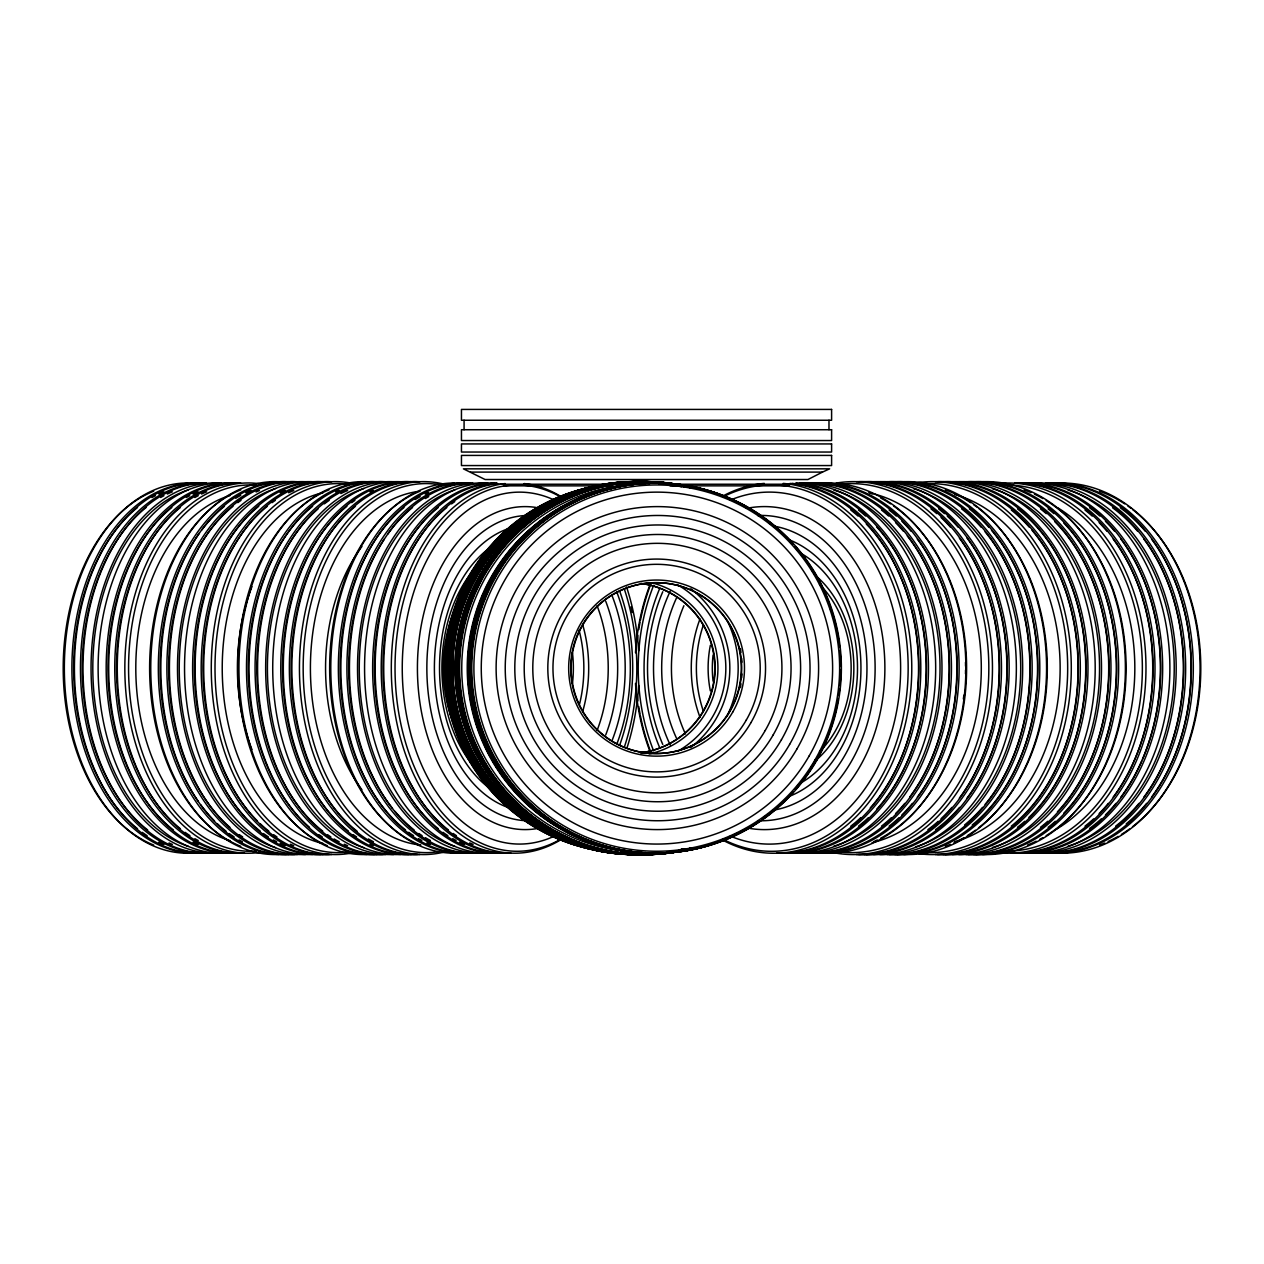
<?xml version="1.0" encoding="UTF-8"?>
<svg xmlns="http://www.w3.org/2000/svg" width="1264" height="1264" viewBox="0 0 1264 1264"><rect width="100%" height="100%" fill="white"/><g stroke="black" fill="none" stroke-linecap="round" stroke-linejoin="round"><path stroke-width="1.5" d="M822.453 472.104L807.965 479.514L485.092 479.514L463.398 468.833L829.658 468.833L822.453 472.104L470.603 472.104M493.955 484.238L620.956 484.238M658.986 484.238L799.101 484.238M503.467 485.85L611.349 485.85M669.999 485.85L789.589 485.85M828.979 420.248L828.979 429.728M464.078 420.248L464.078 429.728M690.855 848.207A186.472 186.171 -90 0 1 457.331 685.673A186.472 186.171 -90 0 1 656.253 482.137M660.156 482.469A186.472 186.171 -90 0 1 666.002 483.101M669.888 483.638A186.472 186.171 -90 0 1 685.23 486.577M691.455 848.207A186.472 186.171 -90 0 1 457.094 668.103A186.472 186.171 -90 0 1 691.455 487.999M667.755 852.837A186.472 186.171 -90 0 1 456.399 673.981A186.472 186.171 -90 0 1 656.063 482.137M659.966 482.469A186.472 186.171 -90 0 1 665.812 483.101M669.699 483.638A186.472 186.171 -90 0 1 685.041 486.577M690.665 848.207A186.472 186.171 -90 0 1 671.626 852.268M657.564 853.911A186.472 186.171 -90 0 1 455.941 673.949A186.472 186.171 -90 0 1 645.888 481.679M649.775 481.805A186.472 186.171 -90 0 1 655.621 482.137M659.508 482.469A186.472 186.171 -90 0 1 665.354 483.101M669.241 483.638A186.472 186.171 -90 0 1 675.039 484.586M678.879 485.329A186.472 186.171 -90 0 1 684.582 486.577M686.478 849.171A186.472 186.171 -90 0 1 671.184 852.268M667.297 852.837A186.472 186.171 -90 0 1 661.467 853.548M657.375 853.911A186.472 186.171 -90 0 1 455.751 673.949A186.472 186.171 -90 0 1 645.699 481.679M649.585 481.805A186.472 186.171 -90 0 1 655.431 482.137M659.318 482.469A186.472 186.171 -90 0 1 665.164 483.101M669.051 483.638A186.472 186.171 -90 0 1 674.85 484.586M678.689 485.329A186.472 186.171 -90 0 1 684.393 486.577M686.289 849.171A186.472 186.171 -90 0 1 670.994 852.268M667.108 852.837A186.472 186.171 -90 0 1 661.277 853.548M647.073 854.48A186.472 186.171 -90 0 1 455.103 669.067A186.472 186.171 -90 0 1 645.146 481.679M649.017 481.805A186.472 186.171 -90 0 1 654.863 482.137M658.765 482.469A186.472 186.171 -90 0 1 664.595 483.101M670.426 483.938A186.472 186.171 -90 0 1 674.281 484.586M678.12 485.329A186.472 186.171 -90 0 1 683.824 486.577M685.72 849.171A186.472 186.171 -90 0 1 680.032 850.482M676.208 851.257A186.472 186.171 -90 0 1 670.426 852.268M666.555 852.837A186.472 186.171 -90 0 1 660.709 853.548M656.806 853.911A186.472 186.171 -90 0 1 650.96 854.322M693.983 848.207A186.472 186.171 -90 0 1 459.638 668.103A186.472 186.171 -90 0 1 693.983 487.999M693.43 848.207A186.472 186.171 -90 0 1 459.069 668.103A186.472 186.171 -90 0 1 693.43 487.999M693.241 848.207A186.472 186.171 -90 0 1 458.879 668.103A186.472 186.171 -90 0 1 693.241 487.999M692.783 848.207A186.472 186.171 -90 0 1 458.421 668.103A186.472 186.171 -90 0 1 692.783 487.999M692.593 848.207A186.472 186.171 -90 0 1 458.232 668.103A186.472 186.171 -90 0 1 692.593 487.999M691.993 848.207A186.472 186.171 -90 0 1 457.631 668.103A186.472 186.171 -90 0 1 691.993 487.999M645.983 852.615A184.512 184.228 -90 0 1 461.771 666.191A184.512 184.228 -90 0 1 649.807 483.622M642.46 583.668A85.431 85.288 -90 0 1 640.611 752.807M640.974 583.399A85.431 85.288 -90 0 1 640.974 752.807M652.793 583.052A88.053 87.911 -90 0 1 649.096 754.055M677.931 585.027A95.922 95.78 -90 0 1 677.931 751.179M690.776 588.771A99.998 99.84 -90 0 1 690.776 747.435M727.195 620.498A108.546 108.372 -90 0 1 727.195 715.708M740.356 648.527A112.559 112.385 -90 0 1 740.973 652.429M741.636 658.323A112.559 112.385 -90 0 1 741.921 662.241M741.921 673.965A112.559 112.385 -90 0 1 741.636 677.883M740.973 683.777A112.559 112.385 -90 0 1 740.356 687.679M626.043 853.153A185.129 184.844 -90 0 0 629.899 853.232A185.129 184.844 -90 0 1 624.084 853.153M620.261 852.868A185.129 184.844 -90 0 1 616.39 852.584M610.575 852.015A185.129 184.844 -90 0 1 606.72 851.525M600.953 850.64A185.129 184.844 -90 0 1 597.129 849.945M591.441 848.76A185.129 184.844 -90 0 1 583.968 489.279M599.041 485.897A185.129 184.844 -90 0 1 602.865 485.25M627.971 483.006A185.129 184.844 -90 0 1 631.81 482.974M629.361 853.232A185.129 184.844 -90 0 1 625.522 853.153M619.723 852.868A185.129 184.844 -90 0 1 615.852 852.584M610.054 852.015A185.129 184.844 -90 0 1 606.199 851.525M600.416 850.64A185.129 184.844 -90 0 1 596.592 849.945M590.904 848.76A185.129 184.844 -90 0 1 583.447 489.279M589.024 487.872A185.129 184.844 -90 0 1 592.8 487.019M598.504 485.897A185.129 184.844 -90 0 1 602.343 485.25M617.796 483.464A185.129 184.844 -90 0 1 621.667 483.211M627.45 483.006A185.129 184.844 -90 0 1 631.289 482.974M624.922 853.153A185.129 184.844 -90 0 0 630.673 853.232A185.129 184.844 -90 0 1 626.849 853.153M619.123 852.868A185.129 184.844 -90 0 1 615.252 852.584M611.381 852.22A185.129 184.844 -90 0 1 605.582 851.525M601.743 850.956A185.129 184.844 -90 0 1 595.992 849.945M590.304 848.76A185.129 184.844 -90 0 1 592.2 487.019A185.129 184.844 -90 0 0 590.114 848.76M597.904 485.897A185.129 184.844 -90 0 1 601.743 485.25M607.51 484.428A185.129 184.844 -90 0 1 611.381 483.986M617.195 483.464A185.129 184.844 -90 0 1 621.051 483.211M626.849 483.006A185.129 184.844 -90 0 1 630.673 482.974M624.732 853.153A185.129 184.844 -90 0 0 630.483 853.232A185.129 184.844 -90 0 1 626.66 853.153M620.877 852.979A185.129 184.844 -90 0 1 615.062 852.584M611.191 852.22A185.129 184.844 -90 0 1 605.393 851.525M601.553 850.956A185.129 184.844 -90 0 1 595.802 849.945M597.714 485.897A185.129 184.844 -90 0 1 601.553 485.25M607.336 484.428A185.129 184.844 -90 0 1 611.191 483.986M617.006 483.464A185.129 184.844 -90 0 1 620.877 483.211M626.66 483.006A185.129 184.844 -90 0 1 630.483 482.974M630.041 853.232A185.129 184.844 -90 0 1 624.274 853.153M620.419 852.979A185.129 184.844 -90 0 1 614.62 852.584M610.749 852.22A185.129 184.844 -90 0 1 604.95 851.525M601.095 850.956A185.129 184.844 -90 0 1 595.36 849.945M591.552 849.187A185.129 184.844 -90 0 1 591.552 487.019M597.256 485.897A185.129 184.844 -90 0 1 603.023 484.949M606.878 484.428A185.129 184.844 -90 0 1 610.749 483.986M616.548 483.464A185.129 184.844 -90 0 1 620.419 483.211M626.201 483.006A185.129 184.844 -90 0 1 630.041 482.974M620.229 852.979A185.129 184.844 -90 0 1 614.43 852.584M610.559 852.22A185.129 184.844 -90 0 1 604.761 851.525M600.906 850.956A185.129 184.844 -90 0 1 595.17 849.945M591.362 849.187A185.129 184.844 -90 0 1 591.362 487.019M597.066 485.897A185.129 184.844 -90 0 1 602.833 484.949M606.688 484.428A185.129 184.844 -90 0 1 610.559 483.986M616.358 483.464A185.129 184.844 -90 0 1 622.157 483.132M626.012 483.006A185.129 184.844 -90 0 1 629.851 482.974M629.282 853.232A185.129 184.844 -90 0 1 623.515 853.153M619.66 852.979A185.129 184.844 -90 0 1 604.192 851.525M600.337 850.956A185.129 184.844 -90 0 1 594.601 849.945M590.794 849.187A185.129 184.844 -90 0 1 592.69 486.624M596.513 485.897A185.129 184.844 -90 0 1 602.264 484.949M606.12 484.428A185.129 184.844 -90 0 1 611.918 483.78M620.861 852.868A185.129 184.844 -90 0 1 616.99 852.584M611.191 852.015A185.129 184.844 -90 0 1 607.32 851.525M601.553 850.64A185.129 184.844 -90 0 1 597.73 849.945M590.162 848.334A185.129 184.844 -90 0 1 584.568 489.279M585.975 846.927A185.129 184.844 -90 0 1 580.429 845.347M563.981 839.517A185.129 184.844 -90 0 1 558.609 837.226M555.07 835.599A185.129 184.844 -90 0 1 549.84 833.039M539.728 827.462A185.129 184.844 -90 0 1 534.814 824.444M526.756 819.025A185.129 184.844 -90 0 1 518.983 813.179M515.965 810.73A185.129 184.844 -90 0 1 512.994 808.217M505.853 801.708A185.129 184.844 -90 0 1 503.104 799.006M499.09 794.866A185.129 184.844 -90 0 1 484.254 776.902M481.995 773.726A185.129 184.844 -90 0 1 481.995 562.48M485.408 557.74A185.129 184.844 -90 0 1 499.09 541.34M507.243 533.171A185.129 184.844 -90 0 1 510.087 530.548M512.994 527.989A185.129 184.844 -90 0 1 525.176 518.303M534.814 511.762A185.129 184.844 -90 0 1 546.427 504.968M549.84 503.167A185.129 184.844 -90 0 1 555.07 500.607M571.233 493.892A185.129 184.844 -90 0 1 576.747 492.012M582.277 490.306A185.129 184.844 -90 0 1 585.975 489.279M585.406 846.927A185.129 184.844 -90 0 1 529.395 821.252M526.203 819.025A185.129 184.844 -90 0 1 508.096 804.346M505.284 801.708A185.129 184.844 -90 0 1 526.203 517.166M529.395 514.954A185.129 184.844 -90 0 1 585.406 489.279M611.823 852.015A185.129 184.844 -90 0 1 607.968 851.525M585.216 846.927A185.129 184.844 -90 0 1 585.216 489.279M611.381 852.015A185.129 184.844 -90 0 1 607.51 851.525M601.743 850.64A185.129 184.844 -90 0 1 597.919 849.945M590.351 848.334A185.129 184.844 -90 0 1 584.758 489.279M641.875 854.48A186.472 186.171 -90 0 1 449.905 669.067A186.472 186.171 -90 0 1 639.932 481.679M642.475 854.48A186.472 186.171 -90 0 1 450.505 669.067A186.472 186.171 -90 0 1 640.532 481.679M641.685 854.48A186.472 186.171 -90 0 1 449.715 669.067A186.472 186.171 -90 0 1 639.742 481.679M641.227 854.48A186.472 186.171 -90 0 1 449.257 669.067A186.472 186.171 -90 0 1 639.3 481.679M641.038 854.48A186.472 186.171 -90 0 1 449.068 669.067A186.472 186.171 -90 0 1 639.11 481.679M640.469 854.48A186.472 186.171 -90 0 1 448.499 669.067A186.472 186.171 -90 0 1 638.541 481.679M645.003 854.48A186.472 186.171 -90 0 1 453.033 669.067A186.472 186.171 -90 0 1 643.06 481.679M648.89 481.884A186.472 186.171 -90 0 1 652.793 482.137M658.639 482.658A186.472 186.171 -90 0 1 662.526 483.101M677.962 485.724A186.472 186.171 -90 0 1 681.754 486.577M683.65 849.171A186.472 186.171 -90 0 1 679.858 850.072M674.139 851.257A186.472 186.171 -90 0 1 670.283 851.952M664.469 852.837A186.472 186.171 -90 0 1 660.582 853.326M654.736 853.911A186.472 186.171 -90 0 1 650.834 854.195M644.435 854.48A186.472 186.171 -90 0 1 452.465 669.067A186.472 186.171 -90 0 1 642.507 481.679M648.321 481.884A186.472 186.171 -90 0 1 652.224 482.137M677.393 485.724A186.472 186.171 -90 0 1 681.185 486.577M683.081 849.171A186.472 186.171 -90 0 1 679.305 850.072A186.472 186.171 -90 0 0 682.892 849.171M663.916 852.837A186.472 186.171 -90 0 1 660.013 853.326M654.167 853.911A186.472 186.171 -90 0 1 650.281 854.195M644.245 854.48A186.472 186.171 -90 0 1 452.275 669.067A186.472 186.171 -90 0 1 642.317 481.679M663.726 852.837A186.472 186.171 -90 0 1 659.824 853.326M653.978 853.911A186.472 186.171 -90 0 1 650.091 854.195M643.803 854.48A186.472 186.171 -90 0 1 451.817 669.067A186.472 186.171 -90 0 1 641.859 481.679M682.434 849.171A186.472 186.171 -90 0 1 678.657 850.072M653.535 853.911A186.472 186.171 -90 0 1 649.633 854.195M643.613 854.48A186.472 186.171 -90 0 1 451.627 669.067A186.472 186.171 -90 0 1 641.67 481.679M653.346 853.911A186.472 186.171 -90 0 1 649.443 854.195M643.013 854.48A186.472 186.171 -90 0 1 451.027 669.067A186.472 186.171 -90 0 1 641.069 481.679M567.994 838.206A184.512 184.228 -90 0 1 562.654 835.867M547.265 827.904A184.512 184.228 -90 0 1 529.553 816.244M524.939 812.705A184.512 184.228 -90 0 1 513.231 802.577M509.108 798.579A184.512 184.228 -90 0 1 485.897 566.035M488.078 562.828A184.512 184.228 -90 0 1 502.503 544.594M505.11 541.75A184.512 184.228 -90 0 1 509.108 537.627M513.231 533.629A184.512 184.228 -90 0 1 524.939 523.501M529.553 519.962A184.512 184.228 -90 0 1 543.978 510.245M759.854 821.221A185.097 184.813 -90 0 1 508.017 778.972A185.097 184.813 -90 0 1 538.701 525.081A185.097 184.813 -90 0 1 793.318 544.215M795.878 547.122A185.097 184.813 -90 0 1 834.524 620.197M835.014 622.046A185.097 184.813 -90 0 1 839.596 646.852M840.007 650.723A185.097 184.813 -90 0 1 840.813 666.191M840.813 670.015A185.097 184.813 -90 0 1 840.007 685.483M839.596 689.354A185.097 184.813 -90 0 1 838.838 695.153M838.222 699.008A185.097 184.813 -90 0 1 835.014 714.16M834.524 716.009A185.097 184.813 -90 0 1 816.054 760.644M815.09 762.303A185.097 184.813 -90 0 1 795.878 789.084M793.318 791.991A185.097 184.813 -90 0 1 763.045 818.993A185.097 184.813 -90 0 0 793.128 791.991M759.664 821.221A185.097 184.813 -90 0 1 516.755 790.016A185.097 184.813 -90 0 1 518.05 544.737A185.097 184.813 -90 0 1 761.26 516.091M764.436 518.335A185.097 184.813 -90 0 1 782.369 533.203M786.508 537.216A185.097 184.813 -90 0 1 793.128 544.215M795.688 547.122A185.097 184.813 -90 0 1 809.782 565.719M811.883 568.974A185.097 184.813 -90 0 1 823.022 589.245M824.649 592.8A185.097 184.813 -90 0 1 831.601 610.954M832.755 614.652A185.097 184.813 -90 0 1 834.335 620.197M835.283 623.91A185.097 184.813 -90 0 1 836.578 629.567M837.353 633.375A185.097 184.813 -90 0 1 838.348 639.126M838.917 642.981A185.097 184.813 -90 0 1 839.407 646.852M839.991 652.651A185.097 184.813 -90 0 1 840.386 658.465M840.544 662.336A185.097 184.813 -90 0 1 840.623 666.191M840.623 670.015A185.097 184.813 -90 0 1 840.544 673.87M840.386 677.741A185.097 184.813 -90 0 1 839.991 683.54M839.407 689.354A185.097 184.813 -90 0 1 838.917 693.225M838.032 699.008A185.097 184.813 -90 0 1 837.353 702.831M836.578 706.639A185.097 184.813 -90 0 1 835.283 712.28M834.335 716.009A185.097 184.813 -90 0 1 832.755 721.554M831.601 725.252A185.097 184.813 -90 0 1 824.649 743.406M823.022 746.945A185.097 184.813 -90 0 1 815.865 760.644M814.901 762.303A185.097 184.813 -90 0 1 811.883 767.232M809.782 770.487A185.097 184.813 -90 0 1 795.688 789.084M754.355 824.412A185.097 184.813 -90 0 1 515.048 788.546A185.097 184.813 -90 0 1 516.312 546.19A185.097 184.813 -90 0 1 755.983 512.836M765.542 519.488A185.097 184.813 -90 0 1 777.629 529.3M790.063 541.371A185.097 184.813 -90 0 1 792.67 544.215M795.23 547.122A185.097 184.813 -90 0 1 801.392 554.659M811.441 568.974A185.097 184.813 -90 0 1 815.422 575.562M829.911 607.273A185.097 184.813 -90 0 1 831.143 610.954M814.458 762.303A185.097 184.813 -90 0 1 811.441 767.232M801.392 781.547A185.097 184.813 -90 0 1 795.23 789.084M786.05 798.99A185.097 184.813 -90 0 1 780.504 804.315M776.159 808.186A185.097 184.813 -90 0 1 762.397 818.993M582.151 625.396A85.431 85.288 -90 0 1 710.842 602.659A85.431 85.288 -90 0 1 710.842 733.547A85.431 85.288 -90 0 1 582.151 710.81M581.235 709.199A85.431 85.288 -90 0 1 581.235 626.991M747.593 828.394A185.097 184.813 -90 0 1 470.382 668.103A185.097 184.813 -90 0 1 747.593 507.812M752.522 510.767A185.097 184.813 -90 0 1 755.793 512.836M765.352 519.488A185.097 184.813 -90 0 1 777.439 529.3M789.874 541.371A185.097 184.813 -90 0 1 792.481 544.215M795.056 547.122A185.097 184.813 -90 0 1 797.552 550.093M811.251 568.974A185.097 184.813 -90 0 1 813.273 572.244M814.269 762.303A185.097 184.813 -90 0 1 811.251 767.232M798.785 784.612A185.097 184.813 -90 0 1 795.056 789.084M785.86 798.99A185.097 184.813 -90 0 1 783.127 801.676M771.514 811.93A185.097 184.813 -90 0 1 762.208 818.993M746.977 828.394A185.097 184.813 -90 0 1 469.766 668.103A185.097 184.813 -90 0 1 746.977 507.812M769.381 523.059A185.097 184.813 -90 0 1 772.415 525.508M766.316 815.533A185.097 184.813 -90 0 1 763.187 817.855M707.429 845.316A185.097 184.813 -90 0 1 469.26 670.994A185.097 184.813 -90 0 1 701.883 489.31M720.259 495.298A185.097 184.813 -90 0 1 725.678 497.479M729.249 499.027A185.097 184.813 -90 0 1 734.526 501.476M741.415 505A185.097 184.813 -90 0 1 746.455 507.812M746.455 828.394A185.097 184.813 -90 0 1 741.415 831.206M738.002 832.992A185.097 184.813 -90 0 1 732.772 835.567M729.249 837.179A185.097 184.813 -90 0 1 723.877 839.486M716.609 842.266A185.097 184.813 -90 0 1 711.111 844.162M657.28 853.153A185.097 184.813 -90 0 1 469.987 645.841A185.097 184.813 -90 0 1 701.283 489.31M701.283 846.896A185.097 184.813 -90 0 1 661.135 853.042M657.09 853.153A185.097 184.813 -90 0 1 469.465 648.716A185.097 184.813 -90 0 1 695.5 487.904M701.093 846.896A185.097 184.813 -90 0 1 660.946 853.042M656.648 853.153A185.097 184.813 -90 0 1 468.059 663.268A185.097 184.813 -90 0 1 666.286 483.496M670.157 483.828A185.097 184.813 -90 0 1 685.578 485.945M689.386 486.672A185.097 184.813 -90 0 1 695.042 487.904M700.635 846.896A185.097 184.813 -90 0 1 660.487 853.042M656.458 853.153A185.097 184.813 -90 0 1 467.87 663.268A185.097 184.813 -90 0 1 666.096 483.496M669.967 483.828A185.097 184.813 -90 0 1 685.388 485.945M689.196 486.672A185.097 184.813 -90 0 1 694.852 487.904M696.733 847.844A185.097 184.813 -90 0 1 660.298 853.042M655.89 853.153A185.097 184.813 -90 0 1 467.238 668.103A185.097 184.813 -90 0 1 655.89 483.053M659.745 483.164A185.097 184.813 -90 0 1 665.528 483.496M669.399 483.828A185.097 184.813 -90 0 1 675.213 484.46M679.068 484.997A185.097 184.813 -90 0 1 684.819 485.945M688.627 486.672A185.097 184.813 -90 0 1 694.299 487.904M696.164 847.844A185.097 184.813 -90 0 1 690.523 849.139M686.731 849.914A185.097 184.813 -90 0 1 671.342 852.189M667.471 852.552A185.097 184.813 -90 0 1 659.745 853.042M385.678 854.48A186.472 124.283 -90 0 1 257.587 668.103A186.472 124.283 -90 0 1 385.678 481.726M393.736 854.48A186.472 124.283 -90 0 1 265.661 666.665A186.472 124.283 -90 0 1 395.648 481.837M383.15 854.48A186.472 124.283 -90 0 1 255.075 668.103A186.472 124.283 -90 0 1 383.15 481.726M377.099 854.48A186.472 124.283 -90 0 1 249.024 668.103A186.472 124.283 -90 0 1 377.099 481.726M374.586 854.48A186.472 124.283 -90 0 1 246.496 668.103A186.472 124.283 -90 0 1 374.586 481.726M367.018 854.48A186.472 124.283 -90 0 1 238.943 668.103A186.472 124.283 -90 0 1 367.018 481.726M439.382 851.557A184.512 122.987 -90 0 1 303.17 668.103A184.512 122.987 -90 0 1 439.382 484.649M446.587 851.383A186.472 124.283 -90 0 1 299.442 668.103A186.472 124.283 -90 0 1 446.587 484.823M419.964 854.48A186.472 124.283 -90 0 1 291.873 668.103A186.472 124.283 -90 0 1 419.964 481.726M417.436 854.48A186.472 124.283 -90 0 1 289.361 668.103A186.472 124.283 -90 0 1 417.436 481.726M411.385 854.48A186.472 124.283 -90 0 1 283.31 668.103A186.472 124.283 -90 0 1 411.385 481.726M408.872 854.48A186.472 124.283 -90 0 1 280.782 668.103A186.472 124.283 -90 0 1 408.872 481.726M400.799 854.48A186.472 124.283 -90 0 1 272.724 668.103A186.472 124.283 -90 0 1 400.799 481.726M420.896 845.047A177.323 118.2 -90 0 1 310.423 671.01A177.323 118.2 -90 0 1 417.025 491.633M363.7 847.67A183.849 122.529 -90 0 1 267.415 668.103A183.849 122.529 -90 0 1 363.7 488.536M347.647 845.679A183.849 122.529 -90 0 1 344.235 844.226M339.163 841.761A183.849 122.529 -90 0 1 334.123 838.964M330.82 836.894A183.849 122.529 -90 0 1 327.55 834.698M322.747 831.143A183.849 122.529 -90 0 1 256.845 672.085A183.849 122.529 -90 0 1 318.086 508.886M324.327 503.846A183.849 122.529 -90 0 1 329.177 500.386M340.853 493.576A183.849 122.529 -90 0 1 347.647 490.527M322.241 836.894A183.849 122.529 -90 0 1 318.97 834.698M309.522 827.32A183.849 122.529 -90 0 1 248.265 665.449A183.849 122.529 -90 0 1 312.603 506.311M335.671 491.965A183.849 122.529 -90 0 1 339.068 490.527M327.25 845.632A184.512 122.987 -90 0 1 237.806 666.776A184.512 122.987 -90 0 1 328.956 489.863M373.449 841.761A183.849 122.529 -90 0 1 368.409 838.964M357.033 831.143A183.849 122.529 -90 0 1 291.115 669.43A183.849 122.529 -90 0 1 355.453 506.311M373.354 845.679A183.849 122.529 -90 0 1 369.957 844.226M356.527 836.894A183.849 122.529 -90 0 1 353.256 834.698M348.453 831.143A183.849 122.529 -90 0 1 282.536 669.43A183.849 122.529 -90 0 1 346.889 506.311M351.645 502.661A183.849 122.529 -90 0 1 354.884 500.386M369.957 491.965A183.849 122.529 -90 0 1 373.354 490.527M361.931 789.731A162.851 108.546 -90 0 1 361.931 546.475M220.126 853.042A185.129 123.398 -90 0 1 91.055 668.103A185.129 123.398 -90 0 1 220.126 483.164M256.276 851.099A183.185 122.102 90 0 1 128.565 668.103A183.185 122.102 90 0 1 256.276 485.107M259.594 852.457A185.129 123.398 -90 0 1 124.836 668.103A185.129 123.398 -90 0 1 259.594 483.749M225.292 853.153A185.129 123.398 -90 0 1 98.134 670.931A185.129 123.398 -90 0 1 221.516 482.974M233.35 853.153A185.129 123.398 90 0 1 106.192 670.931A185.129 123.398 90 0 1 229.59 482.974M188.399 846.374A182.506 121.644 -90 0 1 92.809 668.103A182.506 121.644 -90 0 1 188.399 489.832M210.156 853.153A185.129 123.398 -90 0 1 83.013 670.931A185.129 123.398 -90 0 1 206.395 482.974M207.644 853.153A185.129 123.398 -90 0 1 80.485 670.931A185.129 123.398 -90 0 1 203.867 482.974M201.592 853.153A185.129 123.398 -90 0 1 74.434 670.931A185.129 123.398 -90 0 1 197.816 482.974M199.064 853.153A185.129 123.398 -90 0 1 71.922 670.931A185.129 123.398 -90 0 1 195.304 482.974M191.512 853.153A185.129 123.398 -90 0 1 64.353 670.931A185.129 123.398 -90 0 1 187.736 482.974M230.19 840.702A175.996 117.315 -90 0 1 135.801 668.103A175.996 117.315 -90 0 1 230.19 495.488M244.442 853.153A185.129 123.398 -90 0 1 117.283 670.931A185.129 123.398 -90 0 1 240.681 482.974M241.93 853.153A185.129 123.398 90 0 1 114.771 670.931A185.129 123.398 90 0 1 238.153 482.974M235.878 853.153A185.129 123.398 -90 0 1 108.72 670.931A185.129 123.398 -90 0 1 232.102 482.974M172.378 844.399A182.506 121.644 -90 0 1 169.013 842.962M147.667 829.974A182.506 121.644 -90 0 1 82.223 669.43A182.506 121.644 -90 0 1 146.118 507.48M160.623 497.51A182.506 121.644 -90 0 1 163.957 495.693M167.322 494.019A182.506 121.644 -90 0 1 172.378 491.807M163.814 844.399A182.506 121.644 -90 0 1 158.758 842.187M147.114 835.678A182.506 121.644 -90 0 1 142.263 832.36M137.539 828.726A182.506 121.644 -90 0 1 73.644 668.103A182.506 121.644 -90 0 1 137.539 507.48M152.059 497.51A182.506 121.644 -90 0 1 155.393 495.693M158.758 494.019A182.506 121.644 -90 0 1 163.814 491.807M153.702 845.047A183.185 122.102 -90 0 1 63.2 668.103A183.185 122.102 -90 0 1 153.702 491.159M198.243 840.513A182.506 121.644 90 0 1 194.909 838.696M189.963 835.678A182.506 121.644 90 0 1 185.113 832.36M180.389 828.726A182.506 121.644 90 0 1 116.509 668.103A182.506 121.644 90 0 1 180.389 507.48M194.909 497.51A182.506 121.644 90 0 1 198.243 495.693M201.608 494.019A182.506 121.644 90 0 1 206.664 491.807M198.1 844.399A182.506 121.644 -90 0 1 193.029 842.187M173.389 829.974A182.506 121.644 -90 0 1 107.93 669.43A182.506 121.644 -90 0 1 171.825 507.48M186.329 497.51A182.506 121.644 -90 0 1 189.679 495.693M193.029 494.019A182.506 121.644 -90 0 1 198.1 491.807M297.498 854.48A186.472 124.283 -90 0 1 169.423 668.103A186.472 124.283 -90 0 1 297.498 481.726M305.572 854.48A186.472 124.283 -90 0 1 177.497 666.665A186.472 124.283 -90 0 1 307.484 481.837M294.986 854.48A186.472 124.283 -90 0 1 166.895 668.103A186.472 124.283 -90 0 1 294.986 481.726M288.935 854.48A186.472 124.283 -90 0 1 160.844 668.103A186.472 124.283 -90 0 1 288.935 481.726M286.407 854.48A186.472 124.283 -90 0 1 158.332 668.103A186.472 124.283 -90 0 1 286.407 481.726M278.854 854.48A186.472 124.283 -90 0 1 150.764 668.103A186.472 124.283 -90 0 1 278.854 481.726M347.41 852.078A184.512 122.987 -90 0 1 215.006 668.103A184.512 122.987 -90 0 1 347.41 484.128M352.735 852.773A186.472 124.283 -90 0 1 211.278 669.541A186.472 124.283 -90 0 1 350.823 483.053M331.784 854.48A186.472 124.283 -90 0 1 203.709 668.103A186.472 124.283 -90 0 1 331.784 481.726M329.272 854.48A186.472 124.283 -90 0 1 201.181 668.103A186.472 124.283 -90 0 1 329.272 481.726M323.221 854.48A186.472 124.283 -90 0 1 195.13 668.103A186.472 124.283 -90 0 1 323.221 481.726M320.693 854.48A186.472 124.283 -90 0 1 192.618 668.103A186.472 124.283 -90 0 1 320.693 481.726M312.635 854.48A186.472 124.283 -90 0 1 184.544 668.103A186.472 124.283 -90 0 1 312.635 481.726M323.063 843.515A177.323 118.2 -90 0 1 222.227 668.103A177.323 118.2 -90 0 1 323.063 492.691M275.52 847.67A183.849 122.529 -90 0 1 179.235 668.103A183.849 122.529 -90 0 1 275.52 488.536M242.641 836.894A183.849 122.529 -90 0 1 239.37 834.698M229.922 827.32A183.849 122.529 -90 0 1 168.665 665.449A183.849 122.529 -90 0 1 233.003 506.311M237.758 502.661A183.849 122.529 -90 0 1 240.997 500.386M256.071 491.965A183.849 122.529 -90 0 1 259.468 490.527M242.419 841.761A183.849 122.529 -90 0 1 239.054 839.928M234.077 836.894A183.849 122.529 -90 0 1 229.195 833.545M226.003 831.143A183.849 122.529 -90 0 1 217.25 823.607M214.564 820.984A183.849 122.529 -90 0 1 200.597 804.694M198.243 801.423A183.849 122.529 -90 0 1 199.412 533.139M201.798 529.916A183.849 122.529 -90 0 1 224.439 506.311M235.72 498.253A183.849 122.529 -90 0 1 240.729 495.33M245.801 492.755A183.849 122.529 -90 0 1 250.904 490.527M240.792 846.343A184.512 122.987 -90 0 1 149.626 668.103A184.512 122.987 -90 0 1 240.792 489.863M293.754 845.679A183.849 122.529 -90 0 1 290.357 844.226M276.927 836.894A183.849 122.529 -90 0 1 273.656 834.698M268.853 831.143A183.849 122.529 -90 0 1 260.115 823.607M257.414 820.984A183.849 122.529 -90 0 1 267.289 506.311M272.044 502.661A183.849 122.529 -90 0 1 275.283 500.386M288.65 492.755A183.849 122.529 -90 0 1 293.754 490.527M285.19 845.679A183.849 122.529 -90 0 1 280.087 843.451M276.705 841.761A183.849 122.529 -90 0 1 273.34 839.928M268.347 836.894A183.849 122.529 -90 0 1 263.465 833.545M260.289 831.143A183.849 122.529 -90 0 1 194.372 669.43A183.849 122.529 -90 0 1 258.725 506.311M280.087 492.755A183.849 122.529 -90 0 1 285.19 490.527M251.947 749.52A162.851 108.546 -90 0 1 251.947 586.67M524.133 483.559A185.097 123.366 -90 0 1 561.88 497.1M631.068 606.736A185.097 123.366 -90 0 1 632.332 612.487M561.88 839.106A185.097 123.366 -90 0 1 394.684 711.142A185.097 123.366 -90 0 1 505.205 483.559M572.466 652.793A88.053 58.697 -90 0 1 572.466 683.413M579.07 630.199A103.79 69.172 -90 0 1 579.528 704.19M448.941 700.509A103.79 69.172 -90 0 1 445.686 675.829M445.686 660.377A103.79 69.172 -90 0 1 448.941 635.697M582.625 624.495A109.036 72.68 -90 0 1 582.625 711.711M460.665 738.761A109.036 72.68 -90 0 1 461.629 595.771M597.082 605.725A124.773 83.171 -90 0 1 597.082 730.481M475.691 768.496A124.773 83.171 -90 0 1 475.691 567.71M605.725 601.285A133.621 89.065 -90 0 1 605.725 734.921M492.028 789.953A133.621 89.065 -90 0 1 439.524 668.103A133.621 89.065 -90 0 1 492.028 546.253M612.408 596.545A143.132 95.4 -90 0 1 612.408 739.661M510.688 808.328A143.132 95.4 -90 0 1 434.389 668.103A143.132 95.4 -90 0 1 510.688 527.878M616.69 591.789A152.628 101.736 -90 0 1 616.69 744.417M528.589 820.731A152.628 101.736 -90 0 1 426.853 668.103A152.628 101.736 -90 0 1 528.589 515.475M536.299 828.71A161.492 107.645 -90 0 1 417.42 668.103A161.492 107.645 -90 0 1 536.299 507.496M619.581 590.841A161.492 107.645 -90 0 1 619.581 745.365M555.054 835.804A175.965 117.283 -90 0 1 402.252 668.103A175.965 117.283 -90 0 1 555.054 500.402M624.258 588.882A175.965 117.283 -90 0 1 624.258 747.324M560.505 839.296A183.154 122.071 -90 0 1 395.032 668.103A183.154 122.071 -90 0 1 560.505 496.91M626.581 587.049A183.154 122.071 -90 0 1 638.636 650.897M638.636 685.309A183.154 122.071 -90 0 1 627.165 747.356M486.545 852.995A185.097 123.366 -90 0 1 357.522 668.103A185.097 123.366 -90 0 1 486.545 483.196M510.877 853.105A185.097 123.366 -90 0 1 383.908 678.025A185.097 123.366 -90 0 1 497.653 483.559M508.349 853.105A185.097 123.366 -90 0 1 381.349 676.603A185.097 123.366 -90 0 1 497.021 483.354M502.298 853.105A185.097 123.366 -90 0 1 375.187 672.337A185.097 123.366 -90 0 1 496.657 483.022M499.786 853.105A185.097 123.366 -90 0 1 372.675 672.337A185.097 123.366 -90 0 1 494.129 483.022M491.712 853.105A185.097 123.366 -90 0 1 364.585 670.931A185.097 123.366 -90 0 1 487.951 483.006M454.835 846.343A182.474 121.628 -90 0 1 359.26 668.103A182.474 121.628 -90 0 1 454.835 489.863M476.591 853.105A185.097 123.366 -90 0 1 349.464 670.931A185.097 123.366 -90 0 1 472.815 483.006M474.063 853.105A185.097 123.366 -90 0 1 346.936 670.931A185.097 123.366 -90 0 1 470.303 483.006M468.028 853.105A185.097 123.366 -90 0 1 340.885 670.931A185.097 123.366 -90 0 1 464.251 483.006M465.5 853.105A185.097 123.366 -90 0 1 338.373 670.931A185.097 123.366 -90 0 1 461.723 483.006M457.931 853.105A185.097 123.366 -90 0 1 330.805 670.931A185.097 123.366 -90 0 1 454.171 483.006M473.099 844.352A182.474 121.628 -90 0 1 469.734 842.914M456.399 835.646A182.474 121.628 -90 0 1 453.16 833.466M448.388 829.927A182.474 121.628 -90 0 1 382.96 669.43A182.474 121.628 -90 0 1 446.84 507.512M451.564 503.894A182.474 121.628 -90 0 1 454.771 501.634M464.536 844.352A182.474 121.628 -90 0 1 459.48 842.14M456.114 840.481A182.474 121.628 -90 0 1 452.781 838.648M447.835 835.646A182.474 121.628 -90 0 1 442.985 832.312M438.26 828.694A182.474 121.628 -90 0 1 374.397 668.103A182.474 121.628 -90 0 1 438.26 507.512M430.392 840.481A182.474 121.628 -90 0 1 425.399 837.684M422.113 835.646A182.474 121.628 -90 0 1 418.874 833.466M414.118 829.927A182.474 121.628 -90 0 1 395 811.393M392.504 808.375A182.474 121.628 -90 0 1 384.303 539.08M387.716 534.135A182.474 121.628 -90 0 1 412.554 507.512M425.399 498.522A182.474 121.628 -90 0 1 428.733 496.626M430.25 844.352A182.474 121.628 -90 0 1 426.869 842.914M421.828 840.481A182.474 121.628 -90 0 1 418.495 838.648M413.549 835.646A182.474 121.628 -90 0 1 408.699 832.312M405.539 829.927A182.474 121.628 -90 0 1 340.111 669.43A182.474 121.628 -90 0 1 403.974 507.512M415.192 499.517A182.474 121.628 -90 0 1 420.154 496.626M425.194 494.066A182.474 121.628 -90 0 1 428.559 492.549M420.138 845.016A183.154 122.071 -90 0 1 329.651 668.103A183.154 122.071 -90 0 1 420.138 491.19M945.172 481.71A186.472 139.008 -90 0 1 1087.972 668.103A186.472 139.008 -90 0 1 945.172 854.496M952.377 481.71A186.472 139.008 -90 0 1 1095.193 668.103A186.472 139.008 -90 0 1 952.377 854.496M942.912 481.71A186.472 139.008 -90 0 1 1085.713 668.103A186.472 139.008 -90 0 1 942.912 854.496M937.509 481.71A186.472 139.008 -90 0 1 1080.309 668.103A186.472 139.008 -90 0 1 937.509 854.496M935.249 481.71A186.472 139.008 -90 0 1 1078.05 668.103A186.472 139.008 -90 0 1 935.249 854.496M917.016 482.769A186.472 139.008 -90 0 1 1071.287 666.807A186.472 139.008 -90 0 1 918.928 853.706M922.578 483.859A184.512 137.555 -90 0 1 1067.669 668.103A184.512 137.555 -90 0 1 922.578 852.347M982.586 481.71A186.472 139.008 -90 0 1 1125.387 668.103A186.472 139.008 -90 0 1 982.586 854.496M975.824 481.71A186.472 139.008 -90 0 1 1118.624 668.103A186.472 139.008 -90 0 1 975.824 854.496M973.564 481.71A186.472 139.008 -90 0 1 1116.365 668.103A186.472 139.008 -90 0 1 973.564 854.496M968.161 481.71A186.472 139.008 -90 0 1 1110.961 668.103A186.472 139.008 -90 0 1 968.161 854.496M965.901 481.71A186.472 139.008 -90 0 1 1108.702 668.103A186.472 139.008 -90 0 1 965.901 854.496M958.697 481.71A186.472 139.008 -90 0 1 1101.497 668.103A186.472 139.008 -90 0 1 958.697 854.496M954.699 494.445A177.323 132.199 -90 0 1 1060.133 668.103A177.323 132.199 -90 0 1 954.699 841.761M992.493 488.726A183.849 137.049 -90 0 1 1099.538 668.103A183.849 137.049 -90 0 1 992.493 847.48M1024.156 489.863A184.512 137.555 -90 0 1 1031.029 492.597M1034.442 494.145A184.512 137.555 -90 0 1 1042.863 498.569M1046.181 500.544A184.512 137.555 -90 0 1 1126.113 668.103A184.512 137.555 -90 0 1 1046.181 835.662M1042.863 837.637A184.512 137.555 -90 0 1 1039.529 839.486M1036.148 841.224A184.512 137.555 -90 0 1 1027.6 845.031M1017.488 508.886A183.849 137.049 -90 0 1 1028.943 817.381M1024.725 821.3A183.849 137.049 -90 0 1 1017.488 827.32M1011.295 510.04A183.849 137.049 -90 0 1 1029.417 527.293M1032.024 530.295A183.849 137.049 -90 0 1 1011.295 826.166M1048.14 508.886A183.849 137.049 -90 0 1 1053.939 513.642M1063.735 522.948A183.849 137.049 -90 0 1 1063.735 813.242M1055.377 821.3A183.849 137.049 -90 0 1 1048.14 827.32M1040.477 508.886A183.849 137.049 -90 0 1 1046.276 513.642M1054.697 521.558A183.849 137.049 -90 0 1 1057.415 811.82M1047.714 821.3A183.849 137.049 -90 0 1 1040.477 827.32M713.07 681.106A85.431 63.69 -90 0 1 713.07 655.1M783.222 483.401A185.129 138.013 -90 0 1 908.326 709.246A185.129 138.013 -90 0 1 722.629 840.07M650.676 751.843A185.129 138.013 -90 0 1 640.453 716.024M640.09 714.16A185.129 138.013 -90 0 1 638.778 706.639M637.941 700.935A185.129 138.013 -90 0 1 637.23 695.168M637.23 641.038A185.129 138.013 -90 0 1 637.941 635.271M638.778 629.551A185.129 138.013 -90 0 1 640.09 622.046M640.453 620.182A185.129 138.013 -90 0 1 650.676 584.363M722.629 496.136A185.129 138.013 -90 0 1 764.293 483.401M722.66 497.068A183.185 136.559 -90 0 1 908.152 668.103A183.185 136.559 -90 0 1 722.66 839.138M650.47 752.728A183.185 136.559 -90 0 1 635.492 683.382M635.492 652.809A183.185 136.559 -90 0 1 650.47 583.462M730.276 500.117A175.996 131.203 -90 0 1 900.616 668.103A175.996 131.203 -90 0 1 730.276 836.089M653.63 750.879A175.996 131.203 -90 0 1 653.63 585.327M749.678 507.812A161.523 120.412 90 0 1 884.879 668.103A161.523 120.412 90 0 1 749.678 828.394M659.46 747.135A161.523 120.412 90 0 1 659.46 589.071M757.626 515.522A152.66 113.807 -90 0 1 875.115 668.103A152.66 113.807 -90 0 1 757.626 820.684M662.763 744.433A152.66 113.807 -90 0 1 662.763 591.773M773.236 526.014A143.148 106.713 -90 0 1 866.962 668.103A143.148 106.713 -90 0 1 773.236 810.192M670.22 744.986A143.148 106.713 -90 0 1 670.22 591.22M788.878 539.681A133.652 99.635 -90 0 1 860.942 668.103A133.652 99.635 -90 0 1 788.878 796.525M676.588 738.429A133.652 99.635 -90 0 1 676.588 597.777M799.196 552.336A124.788 93.03 -90 0 1 857.498 668.103A124.788 93.03 -90 0 1 799.196 783.87M685.451 733.973A124.788 93.03 -90 0 1 683.903 605.709M814.601 574.772A109.036 81.291 -90 0 1 815.975 760.28M700.003 717.273A109.036 81.291 -90 0 1 700.003 618.933M819.514 584.395A103.79 77.373 -90 0 1 819.514 751.811M703.432 711.395A103.79 77.373 -90 0 1 703.432 624.811M710.352 690.887A88.053 65.633 -90 0 1 710.352 645.319M800.191 483.038A185.129 138.013 -90 0 1 941.98 668.103A185.129 138.013 -90 0 1 800.191 853.168M807.412 483.038A185.129 138.013 -90 0 1 949.185 668.103A185.129 138.013 -90 0 1 807.412 853.168M824.081 483.038A185.129 138.013 -90 0 1 965.87 668.103A185.129 138.013 -90 0 1 824.081 853.168M817.318 483.038A185.129 138.013 -90 0 1 959.107 668.103A185.129 138.013 -90 0 1 817.318 853.168M815.075 483.038A185.129 138.013 -90 0 1 956.848 668.103A185.129 138.013 -90 0 1 815.075 853.168M809.655 483.038A185.129 138.013 -90 0 1 951.444 668.103A185.129 138.013 -90 0 1 809.655 853.168M833.75 490.021A182.506 136.054 -90 0 1 940.021 668.103A182.506 136.054 -90 0 1 833.75 846.185M799.543 482.99A185.129 138.013 -90 0 1 935.644 671.895A185.129 138.013 -90 0 1 793.887 853.168M796.115 483.117A185.129 138.013 -90 0 1 928.376 674.439A185.129 138.013 -90 0 1 786.666 853.168M795.751 483.243A185.129 138.013 -90 0 1 926.085 675.703A185.129 138.013 -90 0 1 784.423 853.168M792.244 483.401A185.129 138.013 -90 0 1 920.634 676.983A185.129 138.013 -90 0 1 779.003 853.168M789.984 483.401A185.129 138.013 -90 0 1 918.375 676.983A185.129 138.013 -90 0 1 776.76 853.168M868.795 492.439A183.185 136.559 -90 0 1 872.192 493.861M880.629 497.953A183.185 136.559 -90 0 1 890.472 503.83M893.648 506.011A183.185 136.559 -90 0 1 966.407 677.725A183.185 136.559 -90 0 1 880.629 838.253M877.279 839.975A183.185 136.559 -90 0 1 873.898 841.587M858.477 510.04A182.506 136.054 -90 0 1 865.65 516.012M876.616 526.851A182.506 136.054 -90 0 1 876.616 809.339M868.463 817.634A182.506 136.054 -90 0 1 858.477 826.166M850.814 510.04A182.506 136.054 -90 0 1 857.987 516.012M866.282 524.007A182.506 136.054 -90 0 1 870.264 807.886M860.8 817.634A182.506 136.054 -90 0 1 850.814 826.166M889.129 510.04A182.506 136.054 -90 0 1 896.302 516.012M901.88 521.242A182.506 136.054 -90 0 1 911.154 531.291M917.301 539.049A182.506 136.054 -90 0 1 917.301 797.157M912.418 803.398A182.506 136.054 -90 0 1 901.88 814.964M899.115 817.634A182.506 136.054 -90 0 1 889.129 826.166M881.466 510.04A182.506 136.054 -90 0 1 888.639 516.012M895.576 522.617A182.506 136.054 -90 0 1 903.491 531.291M907.236 535.889A182.506 136.054 -90 0 1 909.638 797.157M904.755 803.398A182.506 136.054 -90 0 1 895.576 813.589M891.452 817.634A182.506 136.054 -90 0 1 881.466 826.166M866.33 481.71A186.472 139.008 -90 0 1 1009.146 668.103A186.472 139.008 -90 0 1 866.33 854.496M873.55 481.71A186.472 139.008 -90 0 1 1016.351 668.103A186.472 139.008 -90 0 1 873.55 854.496M864.086 481.71A186.472 139.008 -90 0 1 1006.887 668.103A186.472 139.008 -90 0 1 864.086 854.496M858.667 481.71A186.472 139.008 -90 0 1 1001.467 668.103A186.472 139.008 -90 0 1 858.667 854.496M856.423 481.71A186.472 139.008 -90 0 1 999.224 668.103A186.472 139.008 -90 0 1 856.423 854.496M836.262 483.069A186.472 139.008 -90 0 1 992.461 669.399A186.472 139.008 -90 0 1 834.351 852.805M838.048 484.444A184.512 137.555 -90 0 1 988.827 668.103A184.512 137.555 -90 0 1 838.048 851.762M903.744 481.71A186.472 139.008 -90 0 1 1046.56 668.103A186.472 139.008 -90 0 1 903.744 854.496M896.982 481.71A186.472 139.008 -90 0 1 1039.798 668.103A186.472 139.008 -90 0 1 896.982 854.496M894.738 481.71A186.472 139.008 -90 0 1 1037.539 668.103A186.472 139.008 -90 0 1 894.738 854.496M889.319 481.71A186.472 139.008 -90 0 1 1032.135 668.103A186.472 139.008 -90 0 1 889.319 854.496M887.075 481.71A186.472 139.008 -90 0 1 1029.876 668.103A186.472 139.008 -90 0 1 887.075 854.496M879.855 481.71A186.472 139.008 -90 0 1 1022.655 668.103A186.472 139.008 -90 0 1 879.855 854.496M870.185 493.039A177.323 132.199 -90 0 1 981.291 666.807A177.323 132.199 -90 0 1 872.081 842.725M913.667 488.726A183.849 137.049 -90 0 1 1020.696 666.839A183.849 137.049 -90 0 1 915.499 846.912M938.662 508.886A183.849 137.049 -90 0 1 944.461 513.642M947.305 516.186A183.849 137.049 -90 0 1 958.254 527.293M967.039 538.101A183.849 137.049 -90 0 1 967.039 798.09M959.55 807.412A183.849 137.049 -90 0 1 935.55 829.642M930.999 508.886A183.849 137.049 -90 0 1 936.798 513.642M941.048 517.482A183.849 137.049 -90 0 1 950.591 527.293M959.376 538.101A183.849 137.049 -90 0 1 959.376 798.09M951.887 807.412A183.849 137.049 -90 0 1 941.048 818.724M938.22 821.3A183.849 137.049 -90 0 1 927.887 829.642M945.33 489.863A184.512 137.555 -90 0 1 970.594 502.63M973.801 504.826A184.512 137.555 -90 0 1 976.946 507.117M978.51 508.302A184.512 137.555 -90 0 1 978.51 827.904M975.381 830.243A184.512 137.555 -90 0 1 967.339 835.662M964.037 837.637A184.512 137.555 -90 0 1 953.909 842.851M950.481 844.336A184.512 137.555 -90 0 1 945.33 846.343M969.314 508.886A183.849 137.049 -90 0 1 988.906 527.293M991.497 530.295A183.849 137.049 -90 0 1 972.221 824.997M961.651 508.886A183.849 137.049 -90 0 1 981.243 527.293M985.114 531.828A183.849 137.049 -90 0 1 985.114 804.378M982.539 807.412A183.849 137.049 -90 0 1 964.558 824.997M965.491 662.336A162.851 121.407 -90 0 1 965.554 666.191M965.554 670.015A162.851 121.407 -90 0 1 965.491 673.87M963.879 695.137A162.851 121.407 -90 0 1 963.358 698.96M1032.53 483.164A185.097 137.981 -90 0 1 1176.184 666.839A185.097 137.981 -90 0 1 1034.426 853.121M998.528 483.448A185.097 137.981 -90 0 1 1145.974 669.383A185.097 137.981 -90 0 1 996.632 852.568M1002.083 485.013A183.154 136.528 -90 0 1 1142.34 665.607A183.154 136.528 -90 0 1 1005.812 851.257M1055.329 483.006A185.097 137.981 -90 0 1 1193.295 670.631A185.097 137.981 -90 0 1 1051.553 853.121M1062.092 483.006A185.097 137.981 -90 0 1 1200.057 670.631A185.097 137.981 -90 0 1 1058.316 853.121M1053.07 483.006A185.097 137.981 -90 0 1 1191.051 670.631A185.097 137.981 -90 0 1 1049.294 853.121M1047.666 483.006A185.097 137.981 -90 0 1 1185.632 670.631A185.097 137.981 -90 0 1 1043.89 853.121M1045.407 483.006A185.097 137.981 -90 0 1 1183.373 670.631A185.097 137.981 -90 0 1 1041.631 853.121M1067.985 490.053A182.474 136.022 -90 0 1 1174.224 668.103A182.474 136.022 -90 0 1 1067.985 846.153M1031.882 483.006A185.097 137.981 -90 0 1 1169.864 670.631A185.097 137.981 -90 0 1 1028.122 853.121M1024.677 483.006A185.097 137.981 -90 0 1 1162.643 670.631A185.097 137.981 -90 0 1 1020.901 853.121M1022.418 483.006A185.097 137.981 -90 0 1 1160.384 670.631A185.097 137.981 -90 0 1 1018.642 853.121M1017.014 483.006A185.097 137.981 -90 0 1 1154.98 670.631A185.097 137.981 -90 0 1 1013.238 853.121M1014.755 483.006A185.097 137.981 -90 0 1 1152.721 670.631A185.097 137.981 -90 0 1 1010.979 853.121M1120.252 507.765A182.474 136.022 -90 0 1 1145.358 531.322M1151.52 539.08A182.474 136.022 -90 0 1 1151.52 797.126M1146.622 803.367A182.474 136.022 -90 0 1 1126.24 823.828M1112.589 507.765A182.474 136.022 -90 0 1 1137.695 531.322M1143.857 539.08A182.474 136.022 -90 0 1 1143.857 797.126M1138.959 803.367A182.474 136.022 -90 0 1 1115.67 826.135M1089.6 507.765A182.474 136.022 -90 0 1 1099.854 516.044M1105.431 521.274A182.474 136.022 -90 0 1 1114.706 531.322M1120.868 539.08A182.474 136.022 -90 0 1 1142.482 759.332M1141.708 761.118A182.474 136.022 -90 0 1 1120.868 797.126M1115.97 803.367A182.474 136.022 -90 0 1 1105.431 814.932M1101.276 818.898A182.474 136.022 -90 0 1 1089.6 828.441M1058 507.97A175.965 131.172 -90 0 1 1134.819 669.32A175.965 131.172 -90 0 1 1056.341 829.231M1099.601 491.19A183.154 136.528 -90 0 1 1124.691 503.862M1127.867 506.042A183.154 136.528 -90 0 1 1130.996 508.318M1132.528 509.487A183.154 136.528 -90 0 1 1132.528 826.719M1129.447 829.042A183.154 136.528 -90 0 1 1121.452 834.414M1118.166 836.373A183.154 136.528 -90 0 1 1108.117 841.555M1104.72 843.025A183.154 136.528 -90 0 1 1099.601 845.016M1085.018 510.071A182.474 136.022 -90 0 1 1092.191 516.044M1099.143 522.648A182.474 136.022 -90 0 1 1107.043 531.322M1113.189 539.08A182.474 136.022 -90 0 1 1113.189 797.126M1108.307 803.367A182.474 136.022 -90 0 1 1099.143 813.558M1093.613 818.898A182.474 136.022 -90 0 1 1085.018 826.135M831.601 409.425L461.455 409.425L461.455 420.248L831.601 420.248L831.601 409.425M831.601 429.728L461.455 429.728L461.455 440.536L831.601 440.536L831.601 429.728M831.601 443.933L461.455 443.933L461.455 452.038L831.601 452.038L831.601 443.933M831.601 455.419L461.455 455.419L461.455 465.563L831.601 465.563L831.601 455.419M730.26 710.81A85.431 85.288 -90 0 0 656.395 582.672A85.431 85.288 -90 0 0 582.53 710.81A85.431 85.288 -90 0 0 730.26 710.81M816.623 760.644A185.097 184.813 -90 0 0 656.585 483.006A185.097 184.813 -90 0 0 496.531 760.644A185.097 184.813 -90 0 0 816.623 760.644M732.709 712.122A88.053 87.911 -90 0 0 656.585 580.05A88.053 87.911 -90 0 0 580.445 712.122A88.053 87.911 -90 0 0 732.709 712.122M746.329 719.99A103.79 103.632 -90 0 0 656.585 564.313A103.79 103.632 -90 0 0 566.841 719.99A103.79 103.632 -90 0 0 746.329 719.99M750.958 722.613A109.036 108.862 -90 0 0 656.68 559.067A109.036 108.862 -90 0 0 562.401 722.613A109.036 108.862 -90 0 0 750.958 722.613M765.241 730.481A124.773 124.583 -90 0 0 657.359 543.33A124.773 124.583 -90 0 0 549.477 730.481A124.773 124.583 -90 0 0 765.241 730.481M773.173 734.921A133.621 133.415 -90 0 0 657.628 534.482A133.621 133.415 -90 0 0 542.082 734.921A133.621 133.415 -90 0 0 773.173 734.921M781.468 739.661A143.132 142.911 -90 0 0 657.707 524.971A143.132 142.911 -90 0 0 533.945 739.661A143.132 142.911 -90 0 0 781.468 739.661M789.605 744.417A152.628 152.391 -90 0 0 657.628 515.475A152.628 152.391 -90 0 0 525.65 744.417A152.628 152.391 -90 0 0 789.605 744.417M796.999 748.841A161.492 161.239 -90 0 0 657.359 506.611A161.492 161.239 -90 0 0 517.719 748.841A161.492 161.239 -90 0 0 796.999 748.841M809.086 756.077A175.965 175.68 -90 0 0 656.948 492.138A175.965 175.68 -90 0 0 504.794 756.077A175.965 175.68 -90 0 0 809.086 756.077M815.122 759.68A183.154 182.869 -90 0 0 656.759 484.949A183.154 182.869 -90 0 0 498.395 759.68A183.154 182.869 -90 0 0 815.122 759.68"/></g></svg>
